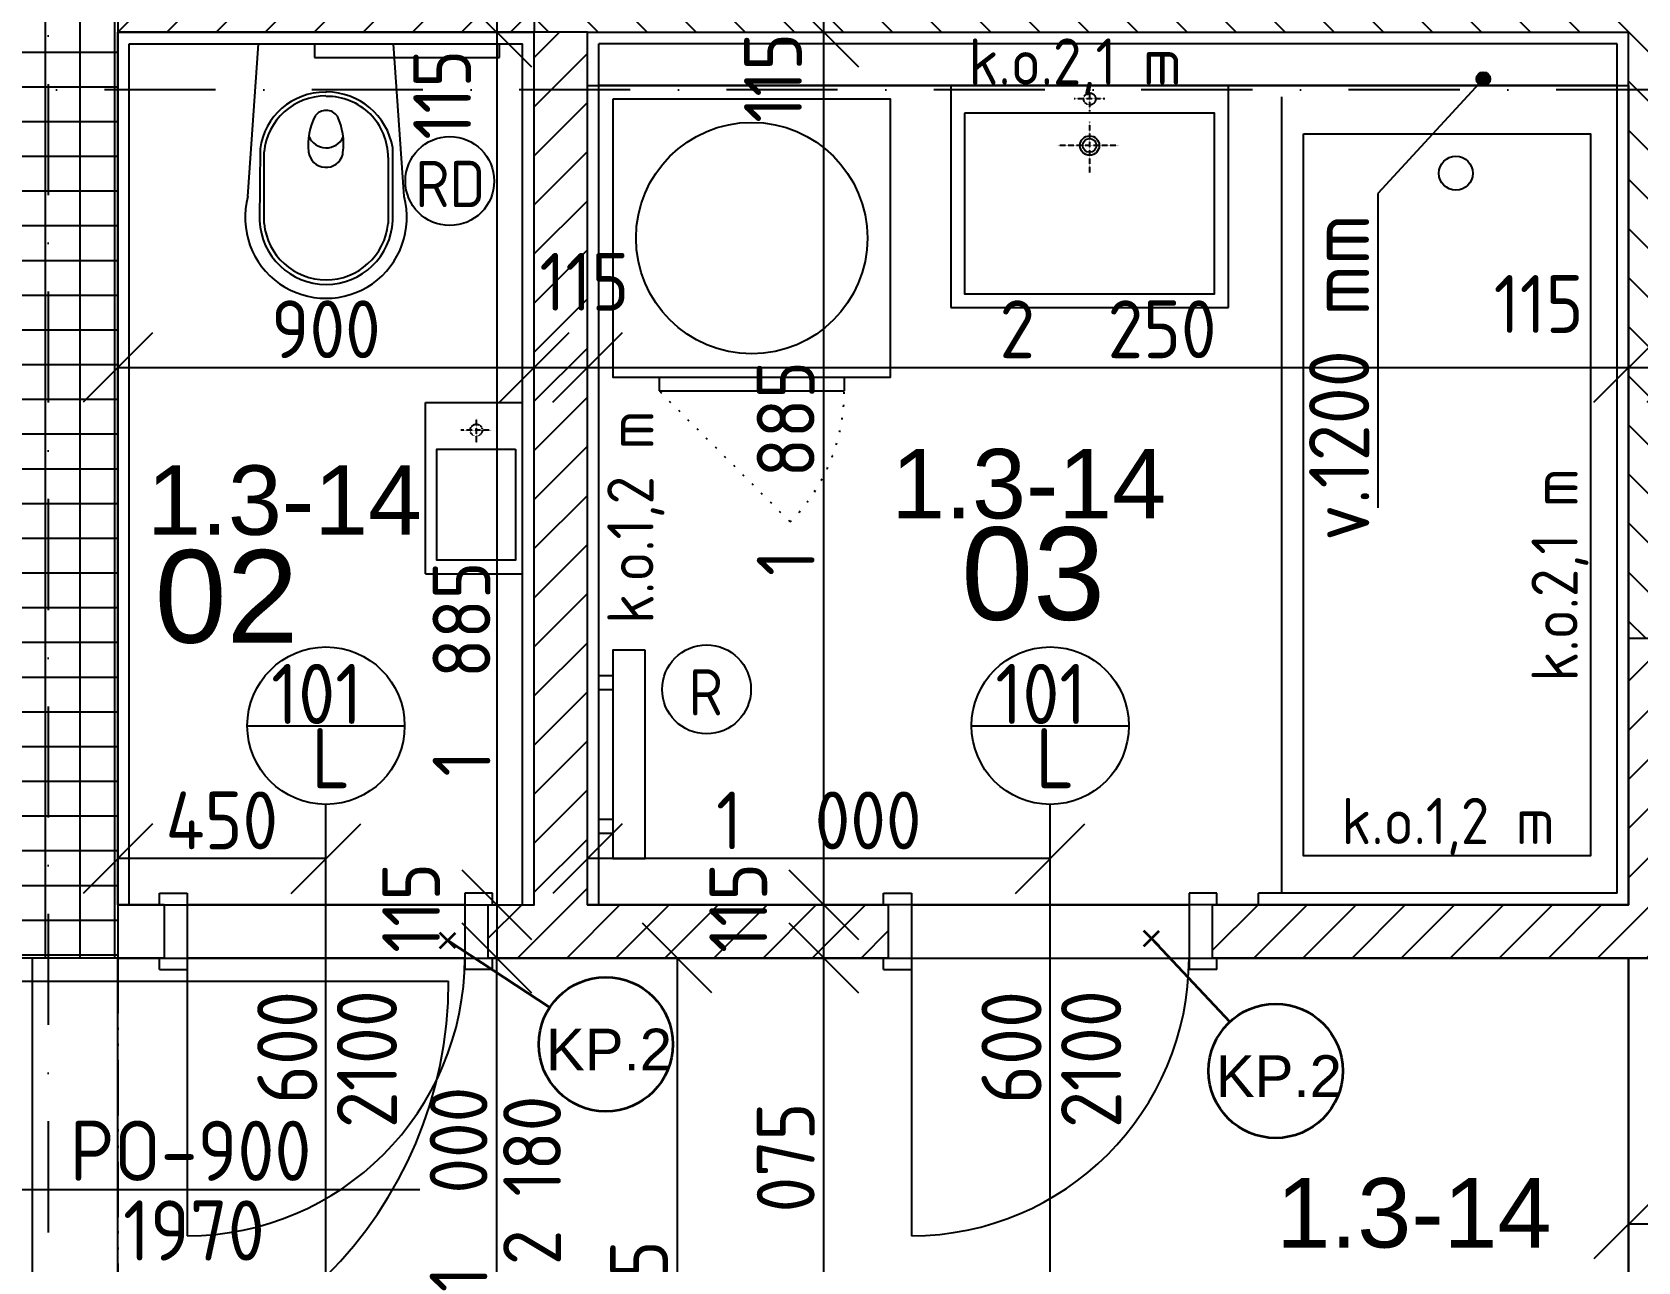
# Model space of a CAD drawing. Extents: x 4511820 to 5180432, y -1526536 to -944957.
# Drawn here: x 5109347 to 5112817, y -1293342 to -1290685 of the extents above; entities that cross this region are included whole.
import ezdxf

# ---------------------------------------------------------------- set-up
doc = ezdxf.new("R2010")
doc.units = 0
doc.header["$MEASUREMENT"] = 0
for name, pattern in [('ACAD_ISO07W100', [3.5, 0.5, -3]), ('ACAD_ISO12W100', [22, 12, -3, 0.5, -3, 0.5, -3]), ('BODKOCIARKOVANA_3', [5.6, 3, -1.3, 0, -1.3]), ('DASHED', [0.75, 0.5, -0.25])]:
    doc.linetypes.add(name, pattern=pattern)
doc.layers.get('0').update_dxf_attribs({"linetype": 'CONTINUOUS'})
doc.layers.get('Defpoints').update_dxf_attribs({"color": 61, "linetype": 'CONTINUOUS'})
for name, color, linetype in [('DVERE', 45, 'CONTINUOUS'), ('KÓTY', 4, 'CONTINUOUS'), ('MÚRY', 1, 'CONTINUOUS'), ('osi', 253, 'CONTINUOUS'), ('Plochy', 41, 'CONTINUOUS'), ('POPIS', 7, 'CONTINUOUS'), ('TENKÁ', 7, 'CONTINUOUS'), ('tzb', 153, 'CONTINUOUS'), ('Z-Kúrenie', 101, 'CONTINUOUS'), ('ZARIADENIE1', 145, 'CONTINUOUS'), ('ZARIADOVACIE', 144, 'CONTINUOUS'), ('ŠRAFY', 82, 'CONTINUOUS')]:
    doc.layers.add(name, color=color, linetype=linetype)
doc.layers.add('preklady', color=74, linetype='CONTINUOUS', lineweight=35)
doc.styles.add('ARIAL', font='arial.ttf')
doc.styles.add('STYLE1', font='isocp.shx')
doc.dimstyles.new('STANDARD-50', dxfattribs={"dimtxt": 125, "dimasz": 150, "dimexe": 10, "dimexo": 200, "dimgap": 20, "dimtad": 1, "dimdsep": 46, "dimlunit": 6, "dimtxsty": 'STYLE1', "dimblk1": 'OBLIQUE', "dimblk2": 'OBLIQUE', "dimsah": 1, "dimcen": 2.5, "dimse1": 1, "dimse2": 1, "dimadec": 0, "dimazin": 0, "dimtfac": 1, "dimtmove": 1, "dimatfit": 3, "dimldrblk": 'OBLIQUE', "dimfxl": 1, "dimtolj": 1, "dimtzin": 0, "dimarcsym": 0})
pattern_1 = [(45, (515270.5, 128041), (-53.0330086, 53.0330086), [])]

# ---------------------------------------------------------------- blocks, each defined once
blk = doc.blocks.new('pračka')
at = {"layer": 'ZARIADENIE1', "color": 8, "linetype": 'ACAD_ISO07W100', "ltscale": 8}
blk.add_line((4536136.9, -1117296.3), (4536419.7, -1117579.2), dxfattribs=at)
at = {"layer": 'ZARIADENIE1', "color": 8}
for p, q in [((4536419.7, -1117579.2), (4536019.7, -1117579.2)), ((4536019.7, -1117609.2), (4536019.7, -1117579.2)), ((4536419.7, -1117609.2), (4536419.7, -1117579.2))]:
    blk.add_line(p, q, dxfattribs=at)
blk.add_lwpolyline([(4536519.7, -1118209.2), (4536519.7, -1117609.2), (4535919.7, -1117609.2), (4535919.7, -1118209.2)], close=True, dxfattribs=at)
blk.add_circle((4536219.7, -1117909.2), 250, dxfattribs=at)
at = {"layer": 'ZARIADENIE1', "color": 8, "linetype": 'ACAD_ISO07W100', "ltscale": 8}
blk.add_arc((4536419.7, -1117579.2), 400, 135, 180, dxfattribs=at)
blk = doc.blocks.new('_OBLIQUE')
at = {"color": 0, "linetype": 'ByBlock'}
blk.add_line((-0.5, -0.5), (0.5, 0.5), dxfattribs=at)
blk = doc.blocks.new('*D25066')
at = {"layer": 'Defpoints', "color": 0}
for p in [(5110432.5, -1290570.2), (5110351.5, -1290685.2), (5110432.5, -1290685.2)]:
    blk.add_point(p, dxfattribs=at)
at = {"layer": 'KÓTY', "color": 0, "lineweight": -2}
blk.add_line((5110351.5, -1290570.2), (5110351.5, -1290685.2), dxfattribs=at)
at = {"layer": 'KÓTY', "color": 0, "linetype": 'ByBlock', "lineweight": -2, "xscale": 150, "yscale": 150, "zscale": 150}
for p, rotation in [((5110351.5, -1290570.2), 90), ((5110351.5, -1290685.2), 270)]:
    blk.add_blockref('_OBLIQUE', p, dxfattribs=dict(at, rotation=rotation))
at = {"layer": 'KÓTY', "color": 0, "insert": (5110233.5, -1290820.5), "char_height": 125, "attachment_point": 5, "rotation": 90, "style": 'STYLE1'}
blk.add_mtext('\\A1;115', dxfattribs=at)
blk = doc.blocks.new('*D25077')
at = {"layer": 'Defpoints', "color": 0}
for p in [(5109532.5, -1290685.2), (5110432.5, -1290685.2), (5110432.5, -1291409.5)]:
    blk.add_point(p, dxfattribs=at)
at = {"layer": 'KÓTY', "color": 0, "lineweight": -2}
blk.add_line((5109532.5, -1291409.5), (5110432.5, -1291409.5), dxfattribs=at)
at = {"layer": 'KÓTY', "color": 0, "linetype": 'ByBlock', "lineweight": -2, "xscale": 150, "yscale": 150, "zscale": 150, "rotation": 180}
blk.add_blockref('_OBLIQUE', (5109532.5, -1291409.5), dxfattribs=at)
at = {"layer": 'KÓTY', "color": 0, "linetype": 'ByBlock', "lineweight": -2, "xscale": 150, "yscale": 150, "zscale": 150}
blk.add_blockref('_OBLIQUE', (5110432.5, -1291409.5), dxfattribs=at)
at = {"layer": 'KÓTY', "color": 0, "insert": (5109982.5, -1291327), "char_height": 125, "attachment_point": 5, "style": 'STYLE1'}
blk.add_mtext('\\A1;900', dxfattribs=at)
blk = doc.blocks.new('*D25078')
at = {"layer": 'Defpoints', "color": 0}
for p in [(5110432.5, -1291409.5), (5110547.5, -1291409.5), (5110547.5, -1291409.5)]:
    blk.add_point(p, dxfattribs=at)
at = {"layer": 'KÓTY', "color": 0, "lineweight": -2}
blk.add_line((5110432.5, -1291409.5), (5110547.5, -1291409.5), dxfattribs=at)
at = {"layer": 'KÓTY', "color": 0, "linetype": 'ByBlock', "lineweight": -2, "xscale": 150, "yscale": 150, "zscale": 150, "rotation": 180}
blk.add_blockref('_OBLIQUE', (5110432.5, -1291409.5), dxfattribs=at)
at = {"layer": 'KÓTY', "color": 0, "linetype": 'ByBlock', "lineweight": -2, "xscale": 150, "yscale": 150, "zscale": 150}
blk.add_blockref('_OBLIQUE', (5110547.5, -1291409.5), dxfattribs=at)
at = {"layer": 'KÓTY', "color": 0, "insert": (5110540.8, -1291224.5), "char_height": 125, "attachment_point": 5, "style": 'STYLE1'}
blk.add_mtext('\\A1;115', dxfattribs=at)
blk = doc.blocks.new('*D25079')
at = {"layer": 'Defpoints', "color": 0}
for p in [(5110547.5, -1291409.5), (5112797.5, -1291409.5), (5112797.5, -1291409.5)]:
    blk.add_point(p, dxfattribs=at)
at = {"layer": 'KÓTY', "color": 0, "lineweight": -2}
blk.add_line((5110547.5, -1291409.5), (5112797.5, -1291409.5), dxfattribs=at)
at = {"layer": 'KÓTY', "color": 0, "linetype": 'ByBlock', "lineweight": -2, "xscale": 150, "yscale": 150, "zscale": 150, "rotation": 180}
blk.add_blockref('_OBLIQUE', (5110547.5, -1291409.5), dxfattribs=at)
at = {"layer": 'KÓTY', "color": 0, "linetype": 'ByBlock', "lineweight": -2, "xscale": 150, "yscale": 150, "zscale": 150}
blk.add_blockref('_OBLIQUE', (5112797.5, -1291409.5), dxfattribs=at)
at = {"layer": 'KÓTY', "color": 0, "insert": (5111672.5, -1291327), "char_height": 125, "attachment_point": 5, "style": 'STYLE1'}
blk.add_mtext('\\A1;2ﾠ250', dxfattribs=at)
blk = doc.blocks.new('*D25080')
at = {"layer": 'Defpoints', "color": 0}
for p in [(5112797.5, -1291409.5), (5112912.5, -1291409.5), (5112912.5, -1291409.5)]:
    blk.add_point(p, dxfattribs=at)
at = {"layer": 'KÓTY', "color": 0, "lineweight": -2}
blk.add_line((5112797.5, -1291409.5), (5112912.5, -1291409.5), dxfattribs=at)
at = {"layer": 'KÓTY', "color": 0, "linetype": 'ByBlock', "lineweight": -2, "xscale": 150, "yscale": 150, "zscale": 150, "rotation": 180}
blk.add_blockref('_OBLIQUE', (5112797.5, -1291409.5), dxfattribs=at)
at = {"layer": 'KÓTY', "color": 0, "linetype": 'ByBlock', "lineweight": -2, "xscale": 150, "yscale": 150, "zscale": 150}
blk.add_blockref('_OBLIQUE', (5112912.5, -1291409.5), dxfattribs=at)
at = {"layer": 'KÓTY', "color": 0, "insert": (5112603, -1291272.5), "char_height": 125, "attachment_point": 5, "style": 'STYLE1'}
blk.add_mtext('\\A1;115', dxfattribs=at)
blk = doc.blocks.new('*D25094')
at = {"layer": 'Defpoints', "color": 0}
for p in [(5109532.5, -1292353.4), (5109982.5, -1292353.4), (5109532.5, -1292470.5)]:
    blk.add_point(p, dxfattribs=at)
at = {"layer": 'KÓTY', "color": 0, "lineweight": -2}
blk.add_line((5109982.5, -1292470.5), (5109532.5, -1292470.5), dxfattribs=at)
at = {"layer": 'KÓTY', "color": 0, "linetype": 'ByBlock', "lineweight": -2, "xscale": 150, "yscale": 150, "zscale": 150, "rotation": 180}
blk.add_blockref('_OBLIQUE', (5109532.5, -1292470.5), dxfattribs=at)
at = {"layer": 'KÓTY', "color": 0, "linetype": 'ByBlock', "lineweight": -2, "xscale": 150, "yscale": 150, "zscale": 150}
blk.add_blockref('_OBLIQUE', (5109982.5, -1292470.5), dxfattribs=at)
at = {"layer": 'KÓTY', "color": 0, "insert": (5109757.5, -1292388), "char_height": 125, "attachment_point": 5, "style": 'STYLE1'}
blk.add_mtext('\\A1;450', dxfattribs=at)
blk = doc.blocks.new('*D25095')
at = {"layer": 'Defpoints', "color": 0}
for p in [(5110547.5, -1292353.4), (5111547.5, -1292353.4), (5110547.5, -1292470.5)]:
    blk.add_point(p, dxfattribs=at)
at = {"layer": 'KÓTY', "color": 0, "lineweight": -2}
blk.add_line((5111547.5, -1292470.5), (5110547.5, -1292470.5), dxfattribs=at)
at = {"layer": 'KÓTY', "color": 0, "linetype": 'ByBlock', "lineweight": -2, "xscale": 150, "yscale": 150, "zscale": 150, "rotation": 180}
blk.add_blockref('_OBLIQUE', (5110547.5, -1292470.5), dxfattribs=at)
at = {"layer": 'KÓTY', "color": 0, "linetype": 'ByBlock', "lineweight": -2, "xscale": 150, "yscale": 150, "zscale": 150}
blk.add_blockref('_OBLIQUE', (5111547.5, -1292470.5), dxfattribs=at)
at = {"layer": 'KÓTY', "color": 0, "insert": (5111047.5, -1292388), "char_height": 125, "attachment_point": 5, "style": 'STYLE1'}
blk.add_mtext('\\A1;1ﾠ000', dxfattribs=at)
blk = doc.blocks.new('*D25099')
at = {"layer": 'Defpoints', "color": 0}
for p in [(5110432.5, -1292570.2), (5110351.5, -1292685.2), (5110432.5, -1292685.2)]:
    blk.add_point(p, dxfattribs=at)
at = {"layer": 'KÓTY', "color": 0, "lineweight": -2}
blk.add_line((5110351.5, -1292570.2), (5110351.5, -1292685.2), dxfattribs=at)
at = {"layer": 'KÓTY', "color": 0, "linetype": 'ByBlock', "lineweight": -2, "xscale": 150, "yscale": 150, "zscale": 150}
for p, rotation in [((5110351.5, -1292570.2), 90), ((5110351.5, -1292685.2), 270)]:
    blk.add_blockref('_OBLIQUE', p, dxfattribs=dict(at, rotation=rotation))
at = {"layer": 'KÓTY', "color": 0, "insert": (5110166.5, -1292576.9), "char_height": 125, "attachment_point": 5, "rotation": 90, "style": 'STYLE1'}
blk.add_mtext('\\A1;115', dxfattribs=at)
blk = doc.blocks.new('*D25100')
at = {"layer": 'Defpoints', "color": 0}
for p in [(5110822.5, -1292685.2), (5110741.5, -1294360.2), (5110741.5, -1294360.2)]:
    blk.add_point(p, dxfattribs=at)
at = {"layer": 'KÓTY', "color": 0, "lineweight": -2}
blk.add_line((5110741.5, -1292685.2), (5110741.5, -1294360.2), dxfattribs=at)
at = {"layer": 'KÓTY', "color": 0, "linetype": 'ByBlock', "lineweight": -2, "xscale": 150, "yscale": 150, "zscale": 150}
for p, rotation in [((5110741.5, -1292685.2), 90), ((5110741.5, -1294360.2), 270)]:
    blk.add_blockref('_OBLIQUE', p, dxfattribs=dict(at, rotation=rotation))
at = {"layer": 'KÓTY', "color": 0, "insert": (5110659, -1293522.7), "char_height": 125, "attachment_point": 5, "rotation": 90, "style": 'STYLE1'}
blk.add_mtext('\\A1;1ﾠ675', dxfattribs=at)
blk = doc.blocks.new('*D25134')
at = {"layer": 'Defpoints', "color": 0}
for p in [(5111058.5, -1292685.2), (5111417.5, -1292685.2), (5111417.5, -1293760.2)]:
    blk.add_point(p, dxfattribs=at)
at = {"layer": 'KÓTY', "color": 0, "lineweight": -2}
blk.add_line((5111058.5, -1293760.2), (5111058.5, -1292685.2), dxfattribs=at)
at = {"layer": 'KÓTY', "color": 0, "linetype": 'ByBlock', "lineweight": -2, "xscale": 150, "yscale": 150, "zscale": 150}
for p, rotation in [((5111058.5, -1292685.2), 90), ((5111058.5, -1293760.2), 270)]:
    blk.add_blockref('_OBLIQUE', p, dxfattribs=dict(at, rotation=rotation))
at = {"layer": 'KÓTY', "color": 0, "insert": (5110976, -1293222.7), "char_height": 125, "attachment_point": 5, "rotation": 90, "style": 'STYLE1'}
blk.add_mtext('\\A1;1ﾠ075', dxfattribs=at)
blk = doc.blocks.new('*D25135')
at = {"layer": 'Defpoints', "color": 0}
for p in [(5111058.5, -1292570.2), (5111061.7, -1292570.2), (5111417.5, -1292685.2)]:
    blk.add_point(p, dxfattribs=at)
at = {"layer": 'KÓTY', "color": 0, "lineweight": -2}
blk.add_line((5111058.5, -1292685.2), (5111058.5, -1292570.2), dxfattribs=at)
at = {"layer": 'KÓTY', "color": 0, "linetype": 'ByBlock', "lineweight": -2, "xscale": 150, "yscale": 150, "zscale": 150}
for p, rotation in [((5111058.5, -1292570.2), 90), ((5111058.5, -1292685.2), 270)]:
    blk.add_blockref('_OBLIQUE', p, dxfattribs=dict(at, rotation=rotation))
at = {"layer": 'KÓTY', "color": 0, "insert": (5110873.5, -1292576.9), "char_height": 125, "attachment_point": 5, "rotation": 90, "style": 'STYLE1'}
blk.add_mtext('\\A1;115', dxfattribs=at)
blk = doc.blocks.new('*D25136')
at = {"layer": 'Defpoints', "color": 0}
for p in [(5111058.5, -1290685.2), (5111061.7, -1290685.2), (5111061.7, -1292570.2)]:
    blk.add_point(p, dxfattribs=at)
at = {"layer": 'KÓTY', "color": 0, "lineweight": -2}
blk.add_line((5111058.5, -1292570.2), (5111058.5, -1290685.2), dxfattribs=at)
at = {"layer": 'KÓTY', "color": 0, "linetype": 'ByBlock', "lineweight": -2, "xscale": 150, "yscale": 150, "zscale": 150}
for p, rotation in [((5111058.5, -1290685.2), 90), ((5111058.5, -1292570.2), 270)]:
    blk.add_blockref('_OBLIQUE', p, dxfattribs=dict(at, rotation=rotation))
at = {"layer": 'KÓTY', "color": 0, "insert": (5110976, -1291627.7), "char_height": 125, "attachment_point": 5, "rotation": 90, "style": 'STYLE1'}
blk.add_mtext('\\A1;1ﾠ885', dxfattribs=at)
blk = doc.blocks.new('*D25137')
at = {"layer": 'Defpoints', "color": 0}
for p in [(5111058.5, -1290570.2), (5111061.7, -1290570.2), (5111061.7, -1290685.2)]:
    blk.add_point(p, dxfattribs=at)
at = {"layer": 'KÓTY', "color": 0, "lineweight": -2}
blk.add_line((5111058.5, -1290685.2), (5111058.5, -1290570.2), dxfattribs=at)
at = {"layer": 'KÓTY', "color": 0, "linetype": 'ByBlock', "lineweight": -2, "xscale": 150, "yscale": 150, "zscale": 150}
for p, rotation in [((5111058.5, -1290570.2), 90), ((5111058.5, -1290685.2), 270)]:
    blk.add_blockref('_OBLIQUE', p, dxfattribs=dict(at, rotation=rotation))
at = {"layer": 'KÓTY', "color": 0, "insert": (5110948.5, -1290784), "char_height": 125, "attachment_point": 5, "rotation": 90, "style": 'STYLE1'}
blk.add_mtext('\\A1;115', dxfattribs=at)
blk = doc.blocks.new('*D25151')
at = {"layer": 'Defpoints', "color": 0}
for p in [(5109532.5, -1292685.2), (5110351.5, -1292685.2), (5109532.5, -1293685.2)]:
    blk.add_point(p, dxfattribs=at)
at = {"layer": 'KÓTY', "color": 0, "lineweight": -2}
blk.add_line((5110351.5, -1293685.2), (5110351.5, -1292685.2), dxfattribs=at)
at = {"layer": 'KÓTY', "color": 0, "linetype": 'ByBlock', "lineweight": -2, "xscale": 150, "yscale": 150, "zscale": 150}
for p, rotation in [((5110351.5, -1292685.2), 90), ((5110351.5, -1293685.2), 270)]:
    blk.add_blockref('_OBLIQUE', p, dxfattribs=dict(at, rotation=rotation))
at = {"layer": 'KÓTY', "color": 0, "insert": (5110269, -1293185.2), "char_height": 125, "attachment_point": 5, "rotation": 90, "style": 'STYLE1'}
blk.add_mtext('\\A1;1ﾠ000', dxfattribs=at)
blk = doc.blocks.new('*D25156')
at = {"layer": 'Defpoints', "color": 0}
for p in [(5112797.5, -1292685.2), (5113597, -1292685.2), (5112797.5, -1293760.2)]:
    blk.add_point(p, dxfattribs=at)
at = {"layer": 'KÓTY', "color": 0, "lineweight": -2}
blk.add_line((5113597, -1293760.2), (5113597, -1292685.2), dxfattribs=at)
at = {"layer": 'KÓTY', "color": 0, "linetype": 'ByBlock', "lineweight": -2, "xscale": 150, "yscale": 150, "zscale": 150}
for p, rotation in [((5113597, -1292685.2), 90), ((5113597, -1293760.2), 270)]:
    blk.add_blockref('_OBLIQUE', p, dxfattribs=dict(at, rotation=rotation))
at = {"layer": 'KÓTY', "color": 0, "insert": (5113492.5, -1293145), "char_height": 125, "attachment_point": 5, "rotation": 90, "style": 'STYLE1'}
blk.add_mtext('\\A1;1ﾠ075', dxfattribs=at)
blk = doc.blocks.new('*D25172')
at = {"layer": 'Defpoints', "color": 0}
for p in [(5112797.5, -1293260), (5112797.5, -1293260), (5113672.5, -1293260)]:
    blk.add_point(p, dxfattribs=at)
at = {"layer": 'KÓTY', "color": 0, "lineweight": -2}
blk.add_line((5113672.5, -1293260), (5112797.5, -1293260), dxfattribs=at)
at = {"layer": 'KÓTY', "color": 0, "linetype": 'ByBlock', "lineweight": -2, "xscale": 150, "yscale": 150, "zscale": 150, "rotation": 180}
blk.add_blockref('_OBLIQUE', (5112797.5, -1293260), dxfattribs=at)
at = {"layer": 'KÓTY', "color": 0, "linetype": 'ByBlock', "lineweight": -2, "xscale": 150, "yscale": 150, "zscale": 150}
blk.add_blockref('_OBLIQUE', (5113672.5, -1293260), dxfattribs=at)
at = {"layer": 'KÓTY', "color": 0, "insert": (5113235, -1293177.5), "char_height": 125, "attachment_point": 5, "style": 'STYLE1'}
blk.add_mtext('\\A1;875', dxfattribs=at)
blk = doc.blocks.new('*D31532')
at = {"layer": 'Defpoints', "color": 0}
for p in [(5110407.2, -1290685.2), (5110351.5, -1292570.2), (5110432.5, -1292570.2)]:
    blk.add_point(p, dxfattribs=at)
at = {"layer": 'KÓTY', "color": 0, "lineweight": -2}
blk.add_line((5110351.5, -1290685.2), (5110351.5, -1292570.2), dxfattribs=at)
at = {"layer": 'KÓTY', "color": 0, "linetype": 'ByBlock', "lineweight": -2, "xscale": 150, "yscale": 150, "zscale": 150}
for p, rotation in [((5110351.5, -1290685.2), 90), ((5110351.5, -1292570.2), 270)]:
    blk.add_blockref('_OBLIQUE', p, dxfattribs=dict(at, rotation=rotation))
at = {"layer": 'KÓTY', "color": 0, "insert": (5110275.5, -1292061), "char_height": 125, "attachment_point": 5, "rotation": 90, "style": 'STYLE1'}
blk.add_mtext('\\A1;1ﾠ885', dxfattribs=at)

msp = doc.modelspace()

# ---------------------------------------------------------------- hatches: boundary and pattern name
at = {"layer": 'KÓTY'}
h = msp.add_hatch(color=256, dxfattribs=at)
h.dxf.hatch_style = 1
h.paths.add_polyline_path([(5112498.5, -1290786.5, -0.65381715), (5112473.326, -1290797.522, -1.52947961)])
at = {"layer": 'ŠRAFY', "ltscale": 0.25}
h = msp.add_hatch(dxfattribs=at)
h.set_pattern_fill('ANSI37', color=256, scale=600, angle=45)
h.set_pattern_definition([(90, (-3307273.674, 493071.734), (-75, 1e-14), []), (180, (-3307273.674, 493071.734), (-1e-14, -75), [])])
h.paths.add_polyline_path([(5109347.5, -1292685.191), (5109532.5, -1292685.191), (5109532.5, -1292570.191), (5109532.5, -1290685.191), (5109532.5, -1290570.191), (5109532.5, -1290170.191), (5109532.5, -1290005.191), (5109532.5, -1289935.191), (5109347.5, -1289935.191), (5109347.5, -1289880.191), (5109232.5, -1289880.191), (5109232.5, -1292685.191)])
h = msp.add_hatch(dxfattribs=at)
h.set_pattern_fill('ANSI31', color=256, scale=600, angle=90, style=0)
h.set_pattern_definition([(135, (-2904913.184, 46881.926), (-53.0330086, -53.0330086), [])])
h.paths.add_polyline_path([(5109532.5, -1290170.191), (5110432.5, -1290170.191), (5110432.5, -1290570.191), (5110432.5, -1290685.191), (5110547.5, -1290685.191), (5112797.5, -1290685.191), (5112797.5, -1291995.191), (5112912.5, -1291995.191), (5115872.5, -1291995.191), (5115872.5, -1291880.191), (5112912.5, -1291880.191), (5112912.5, -1290570.191), (5110547.5, -1290570.191), (5110547.5, -1290055.191), (5109532.5, -1290055.191)])
h = msp.add_hatch(dxfattribs=at)
h.set_pattern_fill('ANSI31', color=256, scale=600, style=0)
h.set_pattern_definition(pattern_1)
h.paths.add_polyline_path([(5110432.5, -1290685.191), (5110432.5, -1290570.191), (5109532.5, -1290570.191), (5109532.5, -1290685.191), (5110267.5, -1290685.191)])
h = msp.add_hatch(dxfattribs=at)
h.set_pattern_fill('ANSI31', color=256, scale=600, style=0)
h.set_pattern_definition(pattern_1)
h.paths.add_polyline_path([(5110432.5, -1290685.191), (5110432.5, -1292570.191), (5110332.5, -1292570.191), (5110332.5, -1292685.191), (5111197.5, -1292685.191), (5111197.5, -1292570.191), (5110547.5, -1292570.191), (5110547.5, -1290685.191)])
h = msp.add_hatch(dxfattribs=at)
h.set_pattern_fill('ANSI31', color=256, scale=600, style=0)
h.set_pattern_definition(pattern_1)
h.paths.add_polyline_path([(5111997.5, -1292570.191), (5111907.5, -1292570.191), (5111897.5, -1292570.191), (5111897.5, -1292685.191), (5111907.5, -1292685.191), (5112912.5, -1292685.191), (5112912.5, -1292595.191), (5112912.5, -1291995.191), (5112797.5, -1291995.191), (5112797.5, -1292570.191)])

# ---------------------------------------------------------------- linework, layer by layer
at = {"layer": 'DVERE', "ltscale": 0.25}
for p, q in [((5109812.5, -1292183.363), (5110152.5, -1292183.363)), ((5111377.5, -1292183.363), (5111717.5, -1292183.363)), ((5109982.5, -1293458.02), (5109982.5, -1292353.363)), ((5111547.5, -1293458.02), (5111547.5, -1292353.363)), ((5109622.5, -1292545.191), (5109682.5, -1292545.191)), ((5109622.5, -1292570.191), (5109622.5, -1292545.191)), ((5109682.5, -1292545.191), (5109682.5, -1292710.191)), ((5110282.5, -1292570.191), (5109682.5, -1292570.191)), ((5110342.5, -1292545.191), (5110282.5, -1292545.191)), ((5110282.5, -1292545.191), (5110282.5, -1292710.191)), ((5110342.5, -1292570.191), (5110342.5, -1292545.191)), ((5111187.5, -1292570.191), (5111187.5, -1292545.191)), ((5111187.5, -1292545.191), (5111247.5, -1292545.191)), ((5111247.5, -1292545.191), (5111247.5, -1292710.191)), ((5111247.5, -1292570.191), (5111847.5, -1292570.191)), ((5111247.5, -1292570.191), (5111247.5, -1292715.191)), ((5111847.5, -1292545.191), (5111847.5, -1292710.191)), ((5111907.5, -1292545.191), (5111847.5, -1292545.191)), ((5111907.5, -1292570.191), (5111907.5, -1292545.191)), ((5109622.5, -1292710.191), (5109622.5, -1292685.191)), ((5109622.5, -1292710.191), (5109682.5, -1292710.191)), ((5110282.5, -1292685.191), (5109682.5, -1292685.191)), ((5109682.5, -1292685.191), (5109682.5, -1293285.191)), ((5110342.5, -1292710.191), (5110282.5, -1292710.191)), ((5110342.5, -1292710.191), (5110342.5, -1292685.191)), ((5111187.5, -1292710.191), (5111187.5, -1292685.191)), ((5111187.5, -1292710.191), (5111247.5, -1292710.191)), ((5111247.5, -1292685.191), (5111847.5, -1292685.191)), ((5111247.5, -1292685.191), (5111247.5, -1293285.191)), ((5111907.5, -1292710.191), (5111847.5, -1292710.191)), ((5111907.5, -1292710.191), (5111907.5, -1292685.191)), ((5108782.672, -1293185.191), (5110185.328, -1293185.191))]:
    msp.add_line(p, q, dxfattribs=at)
at = {"layer": 'DVERE'}
for q in [(5109347.5, -1293635.191), (5110247.5, -1292735.191)]:
    msp.add_line((5109347.5, -1292735.191), q, dxfattribs=at)
at = {"layer": 'DVERE', "ltscale": 0.25}
for centre in [(5109982.5, -1292183.363), (5111547.5, -1292183.363)]:
    msp.add_circle(centre, 170, dxfattribs=at)
for centre in [(5109682.5, -1292685.191), (5111247.5, -1292685.191)]:
    msp.add_arc(centre, 600, 270, 0, dxfattribs=at)
at = {"layer": 'DVERE'}
msp.add_arc((5109347.5, -1292735.191), 900, 270, 0, dxfattribs=at)
at = {"layer": 'KÓTY'}
for p, q in [((5112483.5, -1290786.5), (5112255.5, -1291033.5)), ((5112255.5, -1291033.5), (5112255.5, -1291713))]:
    msp.add_line(p, q, dxfattribs=at)
msp.add_circle((5112483.5, -1290786.5), 15, dxfattribs=at)
at = {"layer": 'MÚRY', "ltscale": 0.25}
for p, q in [((5109532.5, -1292570.191), (5109532.5, -1290685.191)), ((5109532.5, -1290685.191), (5110432.5, -1290685.191)), ((5110432.5, -1291085.191), (5110432.5, -1290685.191)), ((5110432.5, -1292570.191), (5110432.5, -1290685.191)), ((5110547.5, -1292570.191), (5110547.5, -1290685.191)), ((5110432.5, -1292570.191), (5110432.5, -1291200.191)), ((5109632.5, -1292570.191), (5109532.5, -1292570.191)), ((5109632.5, -1292570.191), (5109632.5, -1292685.191)), ((5110332.5, -1292570.191), (5110332.5, -1292685.191)), ((5110332.5, -1292570.191), (5110432.5, -1292570.191)), ((5110547.5, -1292570.191), (5111197.5, -1292570.191)), ((5111197.5, -1292570.191), (5111197.5, -1292685.191)), ((5111897.5, -1292570.191), (5112797.5, -1292570.191)), ((5111897.5, -1292570.191), (5111897.5, -1292685.191)), ((5109632.5, -1292685.191), (5109532.5, -1292685.191)), ((5111197.5, -1292685.191), (5110332.5, -1292685.191)), ((5112912.5, -1292685.191), (5111897.5, -1292685.191))]:
    msp.add_line(p, q, dxfattribs=at)
at = {"layer": 'MÚRY'}
for p, q in [((5110547.5, -1290685.191), (5112797.5, -1290685.191)), ((5112797.5, -1292570.191), (5112797.5, -1290685.191)), ((5109532.5, -1292685.191), (5109347.5, -1292685.191)), ((5109347.5, -1292685.191), (5109347.5, -1292735.191)), ((5109232.5, -1292735.191), (5109347.5, -1292735.191))]:
    msp.add_line(p, q, dxfattribs=at)
at = {"layer": 'osi', "linetype": 'BODKOCIARKOVANA_3', "ltscale": 80}
for p, q in [((5109382.5, -1284972.097), (5109382.5, -1316900)), ((5157242.5, -1290810.191), (5093572.5, -1290810.191))]:
    msp.add_line(p, q, dxfattribs=at)
at = {"layer": 'Plochy'}
for points in [[(5110432.5, -1290685.191), (5109532.5, -1290685.191), (5109532.5, -1292570.191), (5110432.5, -1292570.191)], [(5110547.5, -1290800.191), (5112797.5, -1290800.191), (5112797.5, -1292570.191), (5110547.5, -1292570.191)], [(5109532.5, -1298010.191), (5109532.5, -1294475.191), (5111532.5, -1294475.191), (5111532.5, -1293875.191), (5112682.5, -1293875.191), (5112682.5, -1294475.191), (5112797.5, -1294475.191), (5112797.5, -1292685.191), (5112912.5, -1292685.191), (5112912.5, -1291995.191), (5115872.5, -1291995.191), (5115872.5, -1294270.191), (5115457.5, -1294270.191), (5115457.5, -1295020.191), (5115872.5, -1295020.191), (5115872.5, -1299245.191), (5112797.5, -1299245.191), (5112797.5, -1296760.191), (5112682.5, -1296760.191), (5112682.5, -1298010.191)], [(5109532.5, -1294360.191), (5109532.5, -1292685.191), (5112797.5, -1292685.191), (5112797.5, -1293760.191), (5111417.5, -1293760.191), (5111417.5, -1294360.191)]]:
    msp.add_lwpolyline(points, close=True, dxfattribs=at)
at = {"layer": 'preklady'}
for p, q in [((5110228.883, -1292664.117), (5110262.117, -1292630.883)), ((5110262.118, -1292664.118), (5110228.884, -1292630.884)), ((5111749.883, -1292659.617), (5111783.117, -1292626.383)), ((5111783.118, -1292659.618), (5111749.884, -1292626.384)), ((5111766.5, -1292643), (5111935.533, -1292823.265)), ((5110245.501, -1292647.501), (5110465.953, -1292792.036))]:
    msp.add_line(p, q, dxfattribs=at)
at = {"layer": 'preklady', "ltscale": 0.25}
for centre in [(5110587.215, -1292871.538), (5112034.715, -1292929.038)]:
    msp.add_circle(centre, 145, dxfattribs=at)
at = {"layer": 'TENKÁ', "ltscale": 0.25}
for p, q in [((5109532.5, -1290570.191), (5109532.5, -1290685.191)), ((5110432.5, -1290570.191), (5110432.5, -1290685.191)), ((5110547.5, -1290685.191), (5110432.5, -1290685.191)), ((5109557.5, -1292570.191), (5109557.5, -1290710.191)), ((5109557.5, -1290710.191), (5110407.5, -1290710.191)), ((5110407.5, -1292570.191), (5110407.5, -1290710.191)), ((5110572.5, -1292570.191), (5110572.5, -1290710.191)), ((5112772.5, -1290710.191), (5110572.5, -1290710.191)), ((5112772.5, -1292545.191), (5112772.5, -1290710.191)), ((5112772.5, -1290800.191), (5110572.5, -1290800.191)), ((5109532.5, -1292570.191), (5109532.5, -1292685.191)), ((5112772.5, -1292545.191), (5111997.5, -1292545.191)), ((5111997.5, -1292570.191), (5111997.5, -1292545.191))]:
    msp.add_line(p, q, dxfattribs=at)
at = {"layer": 'TENKÁ'}
for p, q in [((5112912.5, -1291995.191), (5112797.5, -1291995.191)), ((5109347.5, -1292685.191), (5109232.5, -1292685.191))]:
    msp.add_line(p, q, dxfattribs=at)
at = {"layer": 'TENKÁ', "linetype": 'ACAD_ISO12W100', "ltscale": 10}
msp.add_line((5109532.5, -1292685.191), (5109532.5, -1293685.191), dxfattribs=at)
at = {"layer": 'TENKÁ', "linetype": 'ACAD_ISO07W100', "ltscale": 10}
msp.add_line((5112797.5, -1293760.191), (5112797.5, -1292685.191), dxfattribs=at)
at = {"layer": 'tzb'}
for p, q in [((5109957.5, -1290710.191), (5109957.5, -1290740.191)), ((5110357.5, -1290740.191), (5110357.5, -1290710.191)), ((5109957.5, -1290740.191), (5110357.5, -1290740.191))]:
    msp.add_line(p, q, dxfattribs=at)
msp.add_circle((5110250.019, -1291006.928), 96, dxfattribs=at)
at = {"layer": 'Z-Kúrenie', "linetype": 'Continuous'}
for p, q in [((5110572.5, -1292075.191), (5110602.5, -1292075.191)), ((5110572.5, -1292105.191), (5110602.5, -1292105.191)), ((5110572.5, -1292385.191), (5110602.5, -1292385.191)), ((5110572.5, -1292415.191), (5110602.5, -1292415.191))]:
    msp.add_line(p, q, dxfattribs=at)
msp.add_lwpolyline([(5110672.5, -1292020.191), (5110602.5, -1292020.191), (5110602.5, -1292470.191), (5110672.5, -1292470.191)], close=True, dxfattribs=at)
msp.add_circle((5110804.916, -1292104.936), 96, dxfattribs=at)
at = {"layer": 'ZARIADOVACIE'}
for p, q in [((5109813.687, -1291040.19), (5109836.763, -1290710.191)), ((5110151.313, -1291040.19), (5110128.237, -1290710.191)), ((5109839.955, -1290937.326), (5109838.829, -1291092.481)), ((5109848.853, -1291098.655), (5109848.853, -1290943.994)), ((5110126.718, -1291092.481), (5110126.718, -1290935.072)), ((5110116.863, -1290955.834), (5110116.863, -1291098.655))]:
    msp.add_line(p, q, dxfattribs=at)
at = {"layer": 'ZARIADOVACIE', "ltscale": 0.25}
for p, q in [((5111332.5, -1290800.191), (5111332.5, -1291280.191)), ((5111932.5, -1291280.191), (5111932.5, -1290800.191)), ((5112047.5, -1290825.191), (5112047.5, -1292545.191)), ((5111332.5, -1291280.191), (5111932.5, -1291280.191))]:
    msp.add_line(p, q, dxfattribs=at)
at = {"layer": 'ZARIADOVACIE', "linetype": 'DASHED'}
for p, q in [((5111632.5, -1290804.892), (5111632.5, -1290856.926)), ((5111665.363, -1290829.54), (5111599.637, -1290829.54)), ((5111632.5, -1290879.298), (5111632.5, -1290988.843)), ((5111695.488, -1290929.962), (5111564.035, -1290929.962)), ((5110306.938, -1291520.293), (5110306.938, -1291572.326)), ((5110339.802, -1291544.94), (5110274.075, -1291544.94))]:
    msp.add_line(p, q, dxfattribs=at)
at = {"layer": 'ZARIADOVACIE', "linetype": 'Continuous'}
for p, q in [((5109980.801, -1290815.071), (5109983.618, -1290814.508)), ((5109982.5, -1290823.16), (5109983.396, -1290823.981)), ((5110019.064, -1290949.189), (5110019.226, -1290945.479)), ((5110197.5, -1291855.191), (5110197.5, -1291485.191)), ((5110197.5, -1291485.191), (5110407.5, -1291485.191)), ((5110197.5, -1291855.191), (5110407.5, -1291855.191))]:
    msp.add_line(p, q, dxfattribs=at)
at = {"layer": 'ZARIADOVACIE', "ltscale": 0.25}
for points in [[(5111362.5, -1290860.191), (5111362.5, -1291250.191), (5111902.5, -1291250.191), (5111902.5, -1290860.191)], [(5111362.5, -1290860.191), (5111362.5, -1291250.191), (5111902.5, -1291250.191), (5111902.5, -1290860.191)], [(5112095, -1290904.664), (5112715, -1290904.664), (5112715, -1292464.664), (5112095, -1292464.664)]]:
    msp.add_lwpolyline(points, close=True, dxfattribs=at)
at = {"layer": 'ZARIADOVACIE', "linetype": 'Continuous'}
msp.add_lwpolyline([(5110391.774, -1291585.761), (5110391.774, -1291826.087), (5110222.102, -1291826.087), (5110222.102, -1291585.761)], close=True, dxfattribs=at)
at = {"layer": 'ZARIADOVACIE', "linetype": 'DASHED'}
for centre in [(5111632.814, -1290829.539), (5110307.252, -1291544.94)]:
    msp.add_circle(centre, 12.931, dxfattribs=at)
at = {"layer": 'ZARIADOVACIE', "linetype": 'Continuous'}
for centre, radius in [((5111632.773, -1290930.23), 20.877), ((5111632.5, -1290929.962), 14.781)]:
    msp.add_circle(centre, radius, dxfattribs=at)
at = {"layer": 'ZARIADOVACIE', "ltscale": 0.25}
msp.add_circle((5112424.298, -1290990.078), 36.624, dxfattribs=at)
at = {"layer": 'ZARIADOVACIE', "linetype": 'Continuous'}
for centre, radius, start, end in [((5109979.448, -1290955.772), 140.707, 89.449007, 172.467037), ((5109981.569, -1290956.457), 133.3, 89.600093, 174.635422), ((5109984.98, -1290955.855), 131.883, 0.009129, 90.688221), ((5109983.937, -1290959.335), 144.828, 9.644186, 90.125906), ((5110078.274, -1290928.109), 134.275, 152.591351, 186.76835), ((5109982.996, -1290883.899), 29.701, 35.733795, 143.655963), ((5109882.387, -1290926.1), 138.205, 351.939221, 25.522023), ((5109982.5, -1290939.504), 37.825, 186.725682, 345.163801), ((5109983.068, -1290893.789), 41.261, 203.590956, 333.232972), ((5109982.5, -1291085.423), 174.768, 164.999903, 14.999834), ((5109982.773, -1291086.107), 144.085, 182.535471, 357.464529), ((5109982.858, -1291085.547), 134.645, 185.586614, 354.413386)]:
    msp.add_arc(centre, radius, start, end, dxfattribs=at)

# ---------------------------------------------------------------- block references
at = {"layer": 'TENKÁ', "rotation": 180}
msp.add_blockref('pračka', (9647122.247, -2409039.383), dxfattribs=at)

# ---------------------------------------------------------------- texts
at = {"layer": 'DVERE', "style": 'STYLE1'}
for s, p in [('101', (5109863.97, -1292179.863)), ('101', (5111428.97, -1292179.863)), ('L', (5109950.97, -1292318.5)), ('L', (5111515.97, -1292318.5))]:
    msp.add_text(s, height=130, dxfattribs=at).set_placement(p)
at = {"layer": 'KÓTY', "insert": (5110427.957, -1293165.606), "char_height": 125, "attachment_point": 5, "rotation": 90, "style": 'STYLE1'}
msp.add_mtext('\\A1;2 180', dxfattribs=at)
at = {"layer": 'POPIS', "lineweight": 40, "ltscale": 0.25, "style": 'ARIAL'}
for s, height, p in [('1.3-14', 150, (5111203.911, -1291735.579)), ('1.3-14', 150, (5109595.911, -1291771.079)), ('03', 200, (5111355.311, -1291954.77)), ('02', 200, (5109612.329, -1292004.079)), ('1.3-14', 150, (5112036.411, -1293310.579))]:
    msp.add_text(s, height=height, dxfattribs=at).set_placement(p)
at = {"layer": 'preklady', "linetype": 'Continuous', "lineweight": 20, "style": 'ARIAL'}
for p in [(5110457.951, -1292927.795), (5111905.451, -1292985.295)]:
    msp.add_text('KP.2', height=90, dxfattribs=at).set_placement(p)
at = {"layer": 'TENKÁ', "linetype": 'Continuous', "style": 'STYLE1'}
for s, height, p in [('k.o.2,1 m', 100, (5111371.1, -1290798.784)), ('k.o.1,2 m', 100, (5112176.836, -1292439.171)), ('PO-900', 130, (5109428.852, -1293166.608)), ('1970', 130, (5109543.983, -1293338.716))]:
    msp.add_text(s, height=height, dxfattribs=at).set_placement(p)
for s, height, p in [('v.1200 mm', 130, (5112236.917, -1291784.628)), ('k.o.1,2 m', 100, (5110690.448, -1291963.476)), ('k.o.2,1 m', 100, (5112687.543, -1292088.099)), ('600', 130, (5109963.917, -1293000.934)), ('2100', 130, (5110136.024, -1293052.708)), ('600', 130, (5111528.917, -1293000.934)), ('2100', 130, (5111701.024, -1293052.708))]:
    msp.add_text(s, height=height, rotation=90, dxfattribs=at).set_placement(p)
at = {"layer": 'tzb', "style": 'STYLE1'}
msp.add_text('RD', height=100, dxfattribs=at).set_placement((5110175.391, -1291063.127))
at = {"layer": 'Z-Kúrenie', "linetype": 'Continuous', "style": 'STYLE1'}
msp.add_text('R', height=100, dxfattribs=at).set_placement((5110766.288, -1292161.136))

# ---------------------------------------------------------------- dimensions: what is measured, and where the dimension line sits
at = {"layer": 'KÓTY'}
for base, p1, p2, picture, middle in [((5110351.5, -1290685.191), (5110432.5, -1290570.191), (5110432.5, -1290685.191), '*D25066', (5110316, -1290820.5)), ((5111058.5, -1290570.191), (5111061.691, -1290685.191), (5111061.691, -1290570.191), '*D25137', (5111031, -1290784)), ((5110351.5, -1292570.191), (5110407.164, -1290685.191), (5110432.5, -1292570.191), '*D31532', (5110358, -1292061)), ((5113597, -1292685.191), (5112797.5, -1293760.191), (5112797.5, -1292685.191), '*D25156', (5113575, -1293145))]:
    dim = msp.add_linear_dim(base=base, p1=p1, p2=p2, angle=90, dimstyle='STANDARD-50', dxfattribs=at)
    dim.commit()
    dim.dimension.update_dxf_attribs({"geometry": picture, "text_midpoint": middle, "dimtype": 160})
for base, p1, p2, picture, middle in [((5111058.5, -1290685.191), (5111061.691, -1292570.191), (5111061.691, -1290685.191), '*D25136', (5110975.957, -1291627.691)), ((5110351.5, -1292685.191), (5110432.5, -1292570.191), (5110432.5, -1292685.191), '*D25099', (5110166.5, -1292576.941)), ((5111058.5, -1292570.191), (5111417.5, -1292685.191), (5111061.691, -1292570.191), '*D25135', (5110873.5, -1292576.941)), ((5110351.5, -1292685.191), (5109532.5, -1293685.191), (5109532.5, -1292685.191), '*D25151', (5110268.957, -1293185.191)), ((5110741.5, -1294360.191), (5110822.5, -1292685.191), (5110741.5, -1294360.191), '*D25100', (5110658.957, -1293522.691)), ((5111058.5, -1292685.191), (5111417.5, -1293760.191), (5111417.5, -1292685.191), '*D25134', (5110975.957, -1293222.691))]:
    dim = msp.add_linear_dim(base=base, p1=p1, p2=p2, angle=90, dimstyle='STANDARD-50', dxfattribs=at)
    dim.commit()
    dim.dimension.update_dxf_attribs({"geometry": picture, "text_midpoint": middle})
for base, p1, p2, picture, middle in [((5110432.5, -1291409.5), (5109532.5, -1290685.191), (5110432.5, -1290685.191), '*D25077', (5109982.5, -1291327)), ((5110547.5, -1291409.5), (5110432.5, -1291409.5), (5110547.5, -1291409.5), '*D25078', (5110540.75, -1291224.5)), ((5112797.5, -1291409.5), (5110547.5, -1291409.5), (5112797.5, -1291409.5), '*D25079', (5111672.5, -1291326.957)), ((5109532.5, -1292470.5), (5109982.5, -1292353.363), (5109532.5, -1292353.363), '*D25094', (5109757.5, -1292388)), ((5110547.5, -1292470.5), (5111547.5, -1292353.363), (5110547.5, -1292353.363), '*D25095', (5111047.5, -1292387.957)), ((5112797.5, -1293260), (5113672.5, -1293260), (5112797.5, -1293260), '*D25172', (5113235, -1293177.5))]:
    dim = msp.add_linear_dim(base=base, p1=p1, p2=p2, dimstyle='STANDARD-50', dxfattribs=at)
    dim.commit()
    dim.dimension.update_dxf_attribs({"geometry": picture, "text_midpoint": middle})
dim = msp.add_linear_dim(base=(5112912.5, -1291409.5), p1=(5112797.5, -1291409.5), p2=(5112912.5, -1291409.5), dimstyle='STANDARD-50', dxfattribs=at)
dim.commit()
dim.dimension.update_dxf_attribs({"geometry": '*D25080', "text_midpoint": (5112603, -1291355), "dimtype": 160})

doc.saveas('drawing.dxf')
